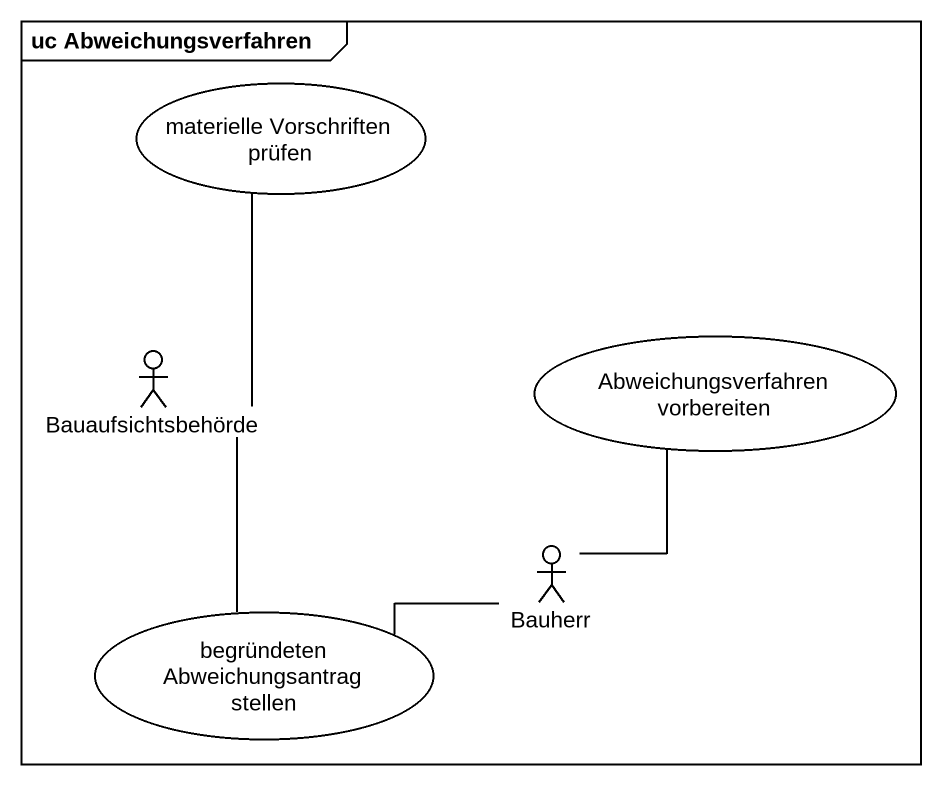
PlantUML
@startuml
mainframe uc Abweichungsverfahren
usecase "materielle Vorschriften prüfen" as materielle_Vorschriften
usecase "Abweichungsverfahren vorbereiten" as Abweichungsverfahren
actor Bauaufsichtsbehörde
usecase "begründeten Abweichungsantrag stellen" as begründeten
actor Bauherr
materielle_Vorschriften -- Bauaufsichtsbehörde
Abweichungsverfahren -- Bauherr
begründeten -up- Bauaufsichtsbehörde
begründeten -right- Bauherr
@enduml
